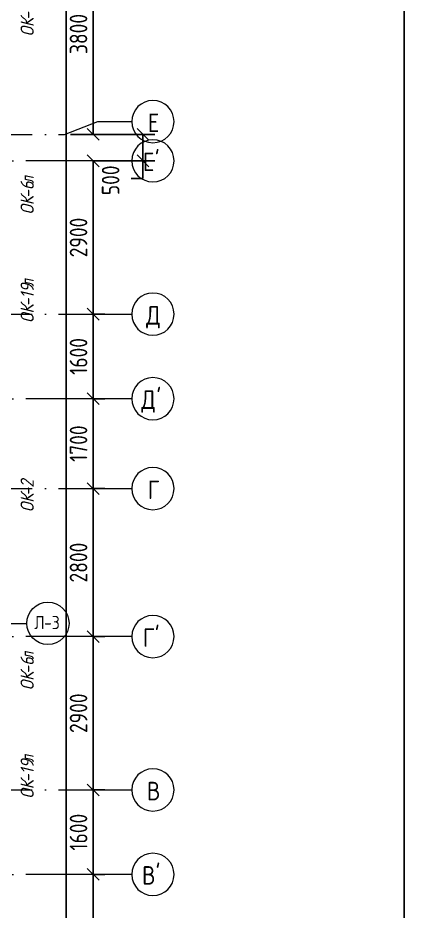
# Model space of a CAD drawing. Header units: millimetres. Extents: x -592259 to 288321, y -552984 to 293768.
# Drawn here: x 166475 to 173774, y 7931 to 24830 of the extents above; entities that cross this region are included whole.
import ezdxf

# ---------------------------------------------------------------- set-up
doc = ezdxf.new("R2010")
doc.units = ezdxf.units.MM
doc.linetypes.add('ADSK_Линия сетки', pattern=[2500, 2000, -250, 0, -250])
doc.layers.get('Defpoints').update_dxf_attribs({"color": 250})
for name, color, linetype, lineweight in [('A-____-____-DIMS', 250, 'Continuous', 9), ('A-DOOR-____-IDEN', 250, 'Continuous', 9), ('A-GLAZ-____-IDEN', 250, 'Continuous', 9), ('S-GRID-____-IDEN', 250, 'Continuous', 9), ('S-GRID-____-OTLN', 250, 'Continuous', 9)]:
    doc.layers.add(name, color=color, linetype=linetype, lineweight=lineweight)
doc.styles.add('GOST Common', font='', dxfattribs={"width": 0.9, "height": 350})
doc.styles.add('GOST Common_1', font='', dxfattribs={"width": 0.9, "height": 250})
doc.styles.add('ISOCPEUR_I', font='isocpeui.ttf', dxfattribs={"width": 0.9, "height": 12.5})
doc.styles.get("Standard").update_dxf_attribs({"font": 'ГОСТ тип А.ttf'})
doc.styles.get('GOST Common').set_extended_font_data('GOST Common')
doc.styles.get('GOST Common_1').set_extended_font_data('GOST Common')
doc.dimstyles.new('А3', dxfattribs={"dimtxt": 333, "dimasz": 222, "dimexe": 222, "dimexo": 111, "dimgap": 111, "dimtad": 1, "dimtoh": 1, "dimdec": 0, "dimrnd": 0.0015, "dimzin": 0, "dimdsep": 46, "dimtxsty": 'Standard', "dimblk": 'OBLIQUE', "dimcen": 0, "dimclrd": 7, "dimclre": 7, "dimclrt": 7, "dimadec": 0, "dimazin": 0, "dimtfac": 1, "dimtdec": 0, "dimtofl": 0, "dimtmove": 0, "dimatfit": 3, "dimfxl": 1, "dimtolj": 1, "dimtzin": 0, "dimarcsym": 0})

# ---------------------------------------------------------------- blocks, each defined once
blk = doc.blocks.new('Ось сетки - Круг_Ø8 мм-39983606-АР1_Маркировочный план 1 этажа С2и3')
at = {"layer": 'S-GRID-____-IDEN'}
for start, end in [(360, 180), (180, 360)]:
    blk.add_arc((0, 0), 4, start, end, dxfattribs=at)
blk = doc.blocks.new('_Oblique')
at = {"color": 0, "linetype": 'ByBlock', "lineweight": -2}
blk.add_line((-0.5, -0.5), (0.5, 0.5), dxfattribs=at)
blk = doc.blocks.new('*D2567')
at = {"layer": 'A-____-____-DIMS', "color": 7, "lineweight": -2, "transparency": 16777216}
for p, q in [((167898, 4125), (167898, 8625)), ((167909, 8625), (168120, 8625)), ((167909, 4125), (168120, 4125))]:
    blk.add_line(p, q, dxfattribs=at)
at = {"layer": 'Defpoints', "color": 0, "transparency": 16777216}
for p in [(167798, 8625), (167898, 8625), (167798, 4125)]:
    blk.add_point(p, dxfattribs=at)
at = {"layer": 'A-____-____-DIMS', "color": 7, "lineweight": -2, "transparency": 16777216, "xscale": 222, "yscale": 222, "zscale": 222}
for p, rotation in [((167898, 8625), 90), ((167898, 4125), 270)]:
    blk.add_blockref('_Oblique', p, dxfattribs=dict(at, rotation=rotation))
at = {"layer": 'A-____-____-DIMS', "color": 7, "transparency": 16777216, "insert": (167621, 6375), "char_height": 333, "width": 2.57, "attachment_point": 5, "rotation": 90}
blk.add_mtext('\\A1;4500', dxfattribs=at)
blk = doc.blocks.new('*D2568')
at = {"layer": 'A-____-____-DIMS', "color": 7, "lineweight": -2, "transparency": 16777216}
for p, q in [((167898, 8625), (167898, 10225)), ((167909, 10225), (168120, 10225)), ((167909, 8625), (168120, 8625))]:
    blk.add_line(p, q, dxfattribs=at)
at = {"layer": 'Defpoints', "color": 0, "transparency": 16777216}
for p in [(167798, 10225), (167898, 10225), (167798, 8625)]:
    blk.add_point(p, dxfattribs=at)
at = {"layer": 'A-____-____-DIMS', "color": 7, "lineweight": -2, "transparency": 16777216, "xscale": 222, "yscale": 222, "zscale": 222}
for p, rotation in [((167898, 10225), 90), ((167898, 8625), 270)]:
    blk.add_blockref('_Oblique', p, dxfattribs=dict(at, rotation=rotation))
at = {"layer": 'A-____-____-DIMS', "color": 7, "transparency": 16777216, "insert": (167621, 9425), "char_height": 333, "width": 2.3, "attachment_point": 5, "rotation": 90}
blk.add_mtext('\\A1;1600', dxfattribs=at)
blk = doc.blocks.new('*D2569')
at = {"layer": 'A-____-____-DIMS', "color": 7, "lineweight": -2, "transparency": 16777216}
for p, q in [((167898, 10225), (167898, 13125)), ((167909, 13125), (168120, 13125)), ((167909, 10225), (168120, 10225))]:
    blk.add_line(p, q, dxfattribs=at)
at = {"layer": 'Defpoints', "color": 0, "transparency": 16777216}
for p in [(167798, 13125), (167898, 13125), (167798, 10225)]:
    blk.add_point(p, dxfattribs=at)
at = {"layer": 'A-____-____-DIMS', "color": 7, "lineweight": -2, "transparency": 16777216, "xscale": 222, "yscale": 222, "zscale": 222}
for p, rotation in [((167898, 13125), 90), ((167898, 10225), 270)]:
    blk.add_blockref('_Oblique', p, dxfattribs=dict(at, rotation=rotation))
at = {"layer": 'A-____-____-DIMS', "color": 7, "transparency": 16777216, "insert": (167621, 11675), "char_height": 333, "width": 2.48, "attachment_point": 5, "rotation": 90}
blk.add_mtext('\\A1;2900', dxfattribs=at)
blk = doc.blocks.new('*D2570')
at = {"layer": 'A-____-____-DIMS', "color": 7, "lineweight": -2, "transparency": 16777216}
for p, q in [((167898, 13125), (167898, 15925)), ((167909, 15925), (168120, 15925)), ((167909, 13125), (168120, 13125))]:
    blk.add_line(p, q, dxfattribs=at)
at = {"layer": 'Defpoints', "color": 0, "transparency": 16777216}
for p in [(167798, 15925), (167898, 15925), (167798, 13125)]:
    blk.add_point(p, dxfattribs=at)
at = {"layer": 'A-____-____-DIMS', "color": 7, "lineweight": -2, "transparency": 16777216, "xscale": 222, "yscale": 222, "zscale": 222}
for p, rotation in [((167898, 15925), 90), ((167898, 13125), 270)]:
    blk.add_blockref('_Oblique', p, dxfattribs=dict(at, rotation=rotation))
at = {"layer": 'A-____-____-DIMS', "color": 7, "transparency": 16777216, "insert": (167621, 14525), "char_height": 333, "width": 2.48, "attachment_point": 5, "rotation": 90}
blk.add_mtext('\\A1;2800', dxfattribs=at)
blk = doc.blocks.new('*D2571')
at = {"layer": 'A-____-____-DIMS', "color": 7, "lineweight": -2, "transparency": 16777216}
for p, q in [((167898, 15925), (167898, 17625)), ((167909, 17625), (168120, 17625)), ((167909, 15925), (168120, 15925))]:
    blk.add_line(p, q, dxfattribs=at)
at = {"layer": 'Defpoints', "color": 0, "transparency": 16777216}
for p in [(167798, 17625), (167898, 17625), (167798, 15925)]:
    blk.add_point(p, dxfattribs=at)
at = {"layer": 'A-____-____-DIMS', "color": 7, "lineweight": -2, "transparency": 16777216, "xscale": 222, "yscale": 222, "zscale": 222}
for p, rotation in [((167898, 17625), 90), ((167898, 15925), 270)]:
    blk.add_blockref('_Oblique', p, dxfattribs=dict(at, rotation=rotation))
at = {"layer": 'A-____-____-DIMS', "color": 7, "transparency": 16777216, "insert": (167621, 16775), "char_height": 333, "width": 2.3, "attachment_point": 5, "rotation": 90}
blk.add_mtext('\\A1;1700', dxfattribs=at)
blk = doc.blocks.new('*D2572')
at = {"layer": 'A-____-____-DIMS', "color": 7, "lineweight": -2, "transparency": 16777216}
for p, q in [((167898, 17625), (167898, 19225)), ((167909, 19225), (168120, 19225)), ((167909, 17625), (168120, 17625))]:
    blk.add_line(p, q, dxfattribs=at)
at = {"layer": 'Defpoints', "color": 0, "transparency": 16777216}
for p in [(167798, 19225), (167898, 19225), (167798, 17625)]:
    blk.add_point(p, dxfattribs=at)
at = {"layer": 'A-____-____-DIMS', "color": 7, "lineweight": -2, "transparency": 16777216, "xscale": 222, "yscale": 222, "zscale": 222}
for p, rotation in [((167898, 19225), 90), ((167898, 17625), 270)]:
    blk.add_blockref('_Oblique', p, dxfattribs=dict(at, rotation=rotation))
at = {"layer": 'A-____-____-DIMS', "color": 7, "transparency": 16777216, "insert": (167621, 18425), "char_height": 333, "width": 2.3, "attachment_point": 5, "rotation": 90}
blk.add_mtext('\\A1;1600', dxfattribs=at)
blk = doc.blocks.new('*D2573')
at = {"layer": 'A-____-____-DIMS', "color": 7, "lineweight": -2, "transparency": 16777216}
for p, q in [((167898, 19225), (167898, 22125)), ((167909, 22125), (168120, 22125)), ((167909, 19225), (168120, 19225))]:
    blk.add_line(p, q, dxfattribs=at)
at = {"layer": 'Defpoints', "color": 0, "transparency": 16777216}
for p in [(167798, 22125), (167898, 22125), (167798, 19225)]:
    blk.add_point(p, dxfattribs=at)
at = {"layer": 'A-____-____-DIMS', "color": 7, "lineweight": -2, "transparency": 16777216, "xscale": 222, "yscale": 222, "zscale": 222}
for p, rotation in [((167898, 22125), 90), ((167898, 19225), 270)]:
    blk.add_blockref('_Oblique', p, dxfattribs=dict(at, rotation=rotation))
at = {"layer": 'A-____-____-DIMS', "color": 7, "transparency": 16777216, "insert": (167621, 20675), "char_height": 333, "width": 2.48, "attachment_point": 5, "rotation": 90}
blk.add_mtext('\\A1;2900', dxfattribs=at)
blk = doc.blocks.new('*D2574')
at = {"layer": 'A-____-____-DIMS', "color": 7, "lineweight": -2, "transparency": 16777216}
for p, q in [((167468, 22625), (169060, 22625)), ((168838, 22625), (168838, 22125)), ((167909, 22125), (169060, 22125)), ((168838, 22125), (168838, 21792)), ((168838, 21792), (168616, 21792))]:
    blk.add_line(p, q, dxfattribs=at)
at = {"layer": 'Defpoints', "color": 0, "transparency": 16777216}
for p in [(167357, 22625), (168838, 22625), (167798, 22125)]:
    blk.add_point(p, dxfattribs=at)
at = {"layer": 'A-____-____-DIMS', "color": 7, "lineweight": -2, "transparency": 16777216, "xscale": 222, "yscale": 222, "zscale": 222}
for p, rotation in [((168838, 22625), 90), ((168838, 22125), 270)]:
    blk.add_blockref('_Oblique', p, dxfattribs=dict(at, rotation=rotation))
at = {"layer": 'A-____-____-DIMS', "color": 7, "transparency": 16777216, "insert": (168061, 21475), "char_height": 333, "width": 1.86, "attachment_point": 1, "rotation": 90, "line_spacing_factor": 1.022761}
blk.add_mtext('\\A1;500', dxfattribs=at)
blk = doc.blocks.new('*D2575')
at = {"layer": 'A-____-____-DIMS', "color": 7, "lineweight": -2, "transparency": 16777216}
for p, q in [((167898, 22625), (167898, 26425)), ((167909, 26425), (168120, 26425)), ((167468, 22625), (168120, 22625))]:
    blk.add_line(p, q, dxfattribs=at)
at = {"layer": 'Defpoints', "color": 0, "transparency": 16777216}
for p in [(167798, 26425), (167898, 26425), (167357, 22625)]:
    blk.add_point(p, dxfattribs=at)
at = {"layer": 'A-____-____-DIMS', "color": 7, "lineweight": -2, "transparency": 16777216, "xscale": 222, "yscale": 222, "zscale": 222}
for p, rotation in [((167898, 26425), 90), ((167898, 22625), 270)]:
    blk.add_blockref('_Oblique', p, dxfattribs=dict(at, rotation=rotation))
at = {"layer": 'A-____-____-DIMS', "color": 7, "transparency": 16777216, "insert": (167621, 24525), "char_height": 333, "width": 2.48, "attachment_point": 5, "rotation": 90}
blk.add_mtext('\\A1;3800', dxfattribs=at)
blk = doc.blocks.new('*D2593')
at = {"layer": 'A-____-____-DIMS', "color": 7, "lineweight": -2, "transparency": 16777216}
for p, q in [((167388, 58775), (167388, 25)), ((167468, 58775), (167610, 58775)), ((167377, 25), (167166, 25))]:
    blk.add_line(p, q, dxfattribs=at)
at = {"layer": 'Defpoints', "color": 0, "transparency": 16777216}
for p in [(167357, 58775), (167388, 25), (167488, 25)]:
    blk.add_point(p, dxfattribs=at)
at = {"layer": 'A-____-____-DIMS', "color": 7, "lineweight": -2, "transparency": 16777216, "xscale": 222, "yscale": 222, "zscale": 222}
for p, rotation in [((167388, 58775), 90), ((167388, 25), 270)]:
    blk.add_blockref('_Oblique', p, dxfattribs=dict(at, rotation=rotation))
at = {"layer": 'A-____-____-DIMS', "color": 7, "transparency": 16777216, "insert": (167111, 29400), "char_height": 333, "width": 3.1, "attachment_point": 5, "rotation": 90}
blk.add_mtext('\\A1;58750', dxfattribs=at)
blk = doc.blocks.new('ADSK_Марка_Дверь - Типоразмер_ADSK_Марка-30565456-АР1_Маркировочный план 1 этажа С2и3')
at = {"layer": 'A-DOOR-____-IDEN'}
blk.add_circle((0, 0), 4, dxfattribs=at)

msp = doc.modelspace()

# ---------------------------------------------------------------- linework, layer by layer
at = {"color": 1}
msp.add_lwpolyline([(173774.1788, 68376.857), (126127.8919, 68376.857), (126127.8919, -4557.0324), (173774.1788, -4557.0324)], close=True, dxfattribs=at)
at = {"layer": 'A-DOOR-____-IDEN', "color": 18, "true_color": 0x000000}
msp.add_line((165371.9138, 13375.3683), (166641.9138, 13375.3683), dxfattribs=at)
at = {"layer": 'S-GRID-____-OTLN', "color": 18, "true_color": 0x000000}
for p, q in [((167356.8279, 22625), (167983.1166, 22867.2598)), ((167983.1166, 22867.2598), (168626.8279, 22867.2598))]:
    msp.add_line(p, q, dxfattribs=at)
at = {"layer": 'S-GRID-____-OTLN', "color": 18, "linetype": 'ADSK_Линия сетки', "true_color": 0x000000}
for p, q in [((77240.3519, 22625), (167356.8279, 22625)), ((168626.8279, 22125), (111607.9138, 22125)), ((77240.3519, 19225), (168626.8279, 19225)), ((168626.8279, 17625), (111607.9138, 17625)), ((77240.3519, 15925), (168626.8279, 15925)), ((168626.8279, 13125), (111607.9138, 13125)), ((77240.3519, 10225), (168626.8279, 10225)), ((168626.8279, 8625), (111607.9138, 8625))]:
    msp.add_line(p, q, dxfattribs=at)

# ---------------------------------------------------------------- block references
at = {"layer": 'A-DOOR-____-IDEN', "color": 18, "true_color": 0x000000, "xscale": 99.99999999999993, "yscale": 99.99999999999993, "zscale": 99.99999999999993}
msp.add_blockref('ADSK_Марка_Дверь - Типоразмер_ADSK_Марка-30565456-АР1_Маркировочный план 1 этажа С2и3', (167041.9138, 13375.3683), dxfattribs=at)
at = {"layer": 'S-GRID-____-IDEN', "color": 18, "true_color": 0x000000, "xscale": 99.99999999999993, "yscale": 99.99999999999993, "zscale": 99.99999999999993}
for p, rotation in [((169026.8279, 22867.2598), 269.9999999999994), ((169026.8279, 22125), 89.99999999999982), ((169026.8279, 19225), 269.9999999999994), ((169026.8279, 17625), 89.99999999999982), ((169026.8279, 15925), 269.9999999999994), ((169026.8279, 13125), 89.99999999999982), ((169026.8279, 10225), 269.9999999999994), ((169026.8279, 8625), 89.99999999999982)]:
    msp.add_blockref('Ось сетки - Круг_Ø8 мм-39983606-АР1_Маркировочный план 1 этажа С2и3', p, dxfattribs=dict(at, rotation=rotation))

# ---------------------------------------------------------------- texts
at = {"layer": 'A-DOOR-____-IDEN', "color": 18, "true_color": 0x000000, "char_height": 250, "attachment_point": 1, "style": 'GOST Common_1'}
for s, insert, width in [('\\fGOST Common|b0|i0|c204|p34|;\\W.9;Л', (166785.4064, 13515.8189), 223.670812), ('-3', (166969.9533, 13515.8189), 389.620125)]:
    msp.add_mtext(s, dxfattribs=dict(at, insert=insert, width=width))
at = {"layer": 'A-GLAZ-____-IDEN', "color": 18, "lineweight": 15, "true_color": 0x000000, "char_height": 250, "attachment_point": 1, "rotation": 90, "style": 'ISOCPEUR_I'}
for s, insert, width in [('-2', (166525.4737, 24786.9951), 336.70875), ('ОК', (166525.4737, 24479.417), 372.784687), ('\\fISOCPEUR|b0|i1|c204|p34|;\\W.75;л', (166525.4737, 21695.4326), 168.354375), ('-6', (166525.4737, 21417.6201), 336.70875), ('ОК', (166525.4737, 21110.042), 372.784687), ('-19', (166525.4737, 19367.7451), 456.961875), ('\\fISOCPEUR|b0|i1|c204|p34|;\\W.75;л', (166525.4737, 19744.7764), 168.354375), ('ОК', (166525.4737, 19060.167), 372.784687), ('-2', (166525.4737, 15786.9951), 336.70875), ('ОК', (166525.4737, 15479.417), 372.784687), ('\\fISOCPEUR|b0|i1|c204|p34|;\\W.75;л', (166525.4737, 12695.4326), 168.354375), ('-6', (166525.4737, 12417.6201), 336.70875), ('ОК', (166525.4737, 12110.042), 372.784687), ('-19', (166525.4737, 10367.7451), 456.961875), ('\\fISOCPEUR|b0|i1|c204|p34|;\\W.75;л', (166525.4737, 10744.7764), 168.354375), ('ОК', (166525.4737, 10060.167), 372.784687)]:
    msp.add_mtext(s, dxfattribs=dict(at, insert=insert, width=width))
at = {"layer": 'S-GRID-____-IDEN', "color": 18, "true_color": 0x000000, "char_height": 350, "attachment_point": 1, "style": 'GOST Common'}
for s, insert, width in [('\\fGOST Common|b0|i0|c204|p34|;\\W.9;Е', (168928.355, 23019.8467), 274.177125), ("\\fGOST Common|b0|i0|c204|p34|;\\W.9;'", (169062.6195, 22282.2256), 137.088562), ('\\fGOST Common|b0|i0|c204|p34|;\\W.9;Е', (168836.4008, 22282.2256), 274.177125), ('\\fGOST Common|b0|i0|c204|p34|;\\W.9;Д', (168898.655, 19377.5869), 346.329), ('\\fGOST Common|b0|i0|c204|p34|;\\W.9;Д', (168806.7008, 17782.2256), 346.329), ("\\fGOST Common|b0|i0|c204|p34|;\\W.9;'", (169092.4508, 17782.2256), 137.088562), ('\\fGOST Common|b0|i0|c204|p34|;\\W.9;Г', (168928.355, 16077.5869), 274.177125), ("\\fGOST Common|b0|i0|c204|p34|;\\W.9;'", (169062.6195, 13282.2256), 137.088562), ('\\fGOST Common|b0|i0|c204|p34|;\\W.9;Г', (168836.4008, 13282.2256), 274.177125), ('\\fGOST Common|b0|i0|c204|p34|;\\W.9;В', (168913.505, 10377.5869), 310.253062), ("\\fGOST Common|b0|i0|c204|p34|;\\W.9;'", (169077.5351, 8782.2256), 137.088562), ('\\fGOST Common|b0|i0|c204|p34|;\\W.9;В', (168821.5508, 8782.2256), 310.253062)]:
    msp.add_mtext(s, dxfattribs=dict(at, insert=insert, width=width))

# ---------------------------------------------------------------- dimensions: what is measured, and where the dimension line sits
at = {"layer": 'A-____-____-DIMS', "color": 18, "true_color": 0x000000}
for base, p1, p2, picture, middle in [((167388.4134, 25), (167356.8279, 58775), (167488.3983, 25), '*D2593', (167110.9134, 29400)), ((167898.3443, 26425), (167356.8279, 22625), (167798.3594, 26425), '*D2575', (167620.8443, 24525)), ((167898.3443, 22125), (167798.3594, 19225), (167798.3594, 22125), '*D2573', (167620.8443, 20675)), ((167898.3443, 19225), (167798.3594, 17625), (167798.3594, 19225), '*D2572', (167620.8443, 18425)), ((167898.3443, 17625), (167798.3594, 15925), (167798.3594, 17625), '*D2571', (167620.8443, 16775)), ((167898.3443, 15925), (167798.3594, 13125), (167798.3594, 15925), '*D2570', (167620.8443, 14525)), ((167898.3443, 13125), (167798.3594, 10225), (167798.3594, 13125), '*D2569', (167620.8443, 11675)), ((167898.3443, 10225), (167798.3594, 8625), (167798.3594, 10225), '*D2568', (167620.8443, 9425)), ((167898.3443, 8625), (167798.3594, 4125), (167798.3594, 8625), '*D2567', (167620.8443, 6375))]:
    dim = msp.add_linear_dim(base=base, p1=p1, p2=p2, angle=90, dimstyle='А3', dxfattribs=at)
    dim.commit()
    dim.dimension.update_dxf_attribs({"geometry": picture, "text_midpoint": middle})
dim = msp.add_linear_dim(base=(168838.0532, 22625), p1=(167798.3594, 22125), p2=(167356.8279, 22625), angle=90, dimstyle='А3', dxfattribs=at)
dim.commit()
dim.dimension.update_dxf_attribs({"geometry": '*D2574', "text_midpoint": (168283.0532, 21791.7536), "dimtype": 160, "text_rotation": 90})

doc.saveas('drawing.dxf')
